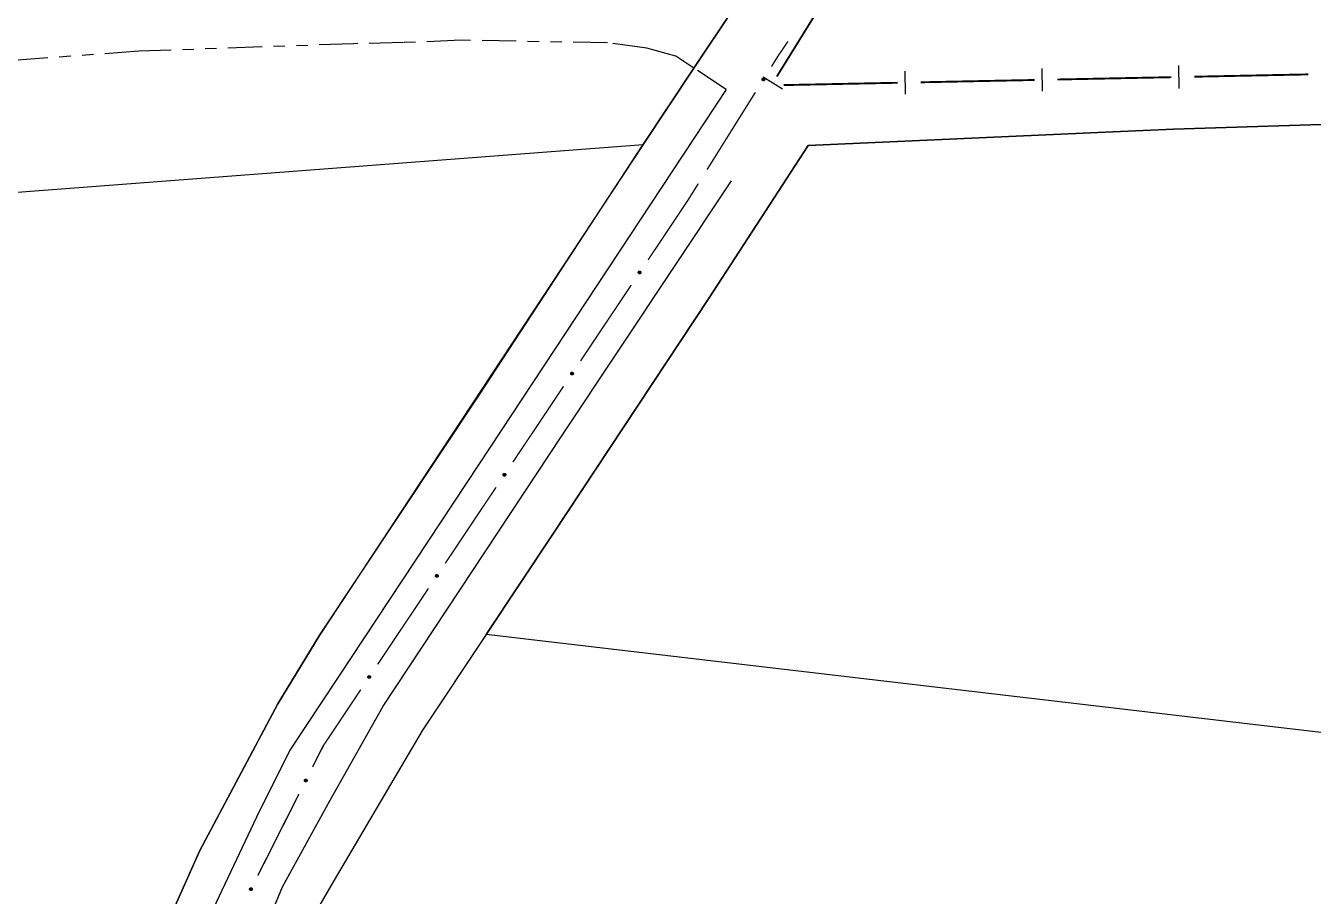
# Model space of a CAD drawing. Extents: x 200604 to 201918, y 4843538 to 4845237.
# Drawn here: x 200839 to 201008.3, y 4844979 to 4845093.5 of the extents above; entities that cross this region are included whole.
import ezdxf

# ---------------------------------------------------------------- set-up
doc = ezdxf.new("R2010")
doc.units = 0
doc.header["$LTSCALE"] = 1.5
doc.header["$MEASUREMENT"] = 0
doc.linetypes.add('TRACO_25', pattern=[8, 3, -1, 1, -1, 1, -1])
for name, color, linetype in [('CD_MALHA_LOTES', 7, 'CONTINUOUS'), ('LM-LIM-SETORES-BAIRROS', 250, 'CONTINUOUS'), ('RU-QUADRA', 210, 'CONTINUOUS'), ('SV-EIXO-ROD-ESTR', 7, 'CONTINUOUS'), ('SV-ROD-ESTADUAIS', 20, 'CONTINUOUS'), ('SV-RUA-NAO-PAV', 7, 'CONTINUOUS')]:
    doc.layers.add(name, color=color, linetype=linetype)

msp = doc.modelspace()

# ---------------------------------------------------------------- linework, layer by layer
at = {"layer": 'CD_MALHA_LOTES', "linetype": 'Continuous', "flags": 128}
for points in [[(201008.02, 4845211.17), (200972.21, 4845157.23), (200931.92, 4845095.46), (200926.89, 4845087.89), (200920.2, 4845077.86)], [(200941.93, 4845077.72), (200981.98, 4845079.52), (200989.97, 4845079.87), (201021.83, 4845080.88), (201030.16, 4845081.37), (201061.95, 4845082.26), (201070.99, 4845082.51), (201101.96, 4845083.37), (201111.38, 4845083.42), (201141.13, 4845083.58)], [(200753.74, 4845064.33), (200816.57, 4845069.96), (200920.2, 4845077.86)], [(200920.2, 4845077.86), (200877.69, 4845013.37), (200872.18, 4845004.28), (200861.89, 4844985.01), (200856.66, 4844973.22), (200850.96, 4844929.49)], [(200899.58, 4845013.43), (200908.34, 4845026.63), (200928.9, 4845057.69), (200939.0841, 4845073.345221), (200941.93, 4845077.72)], [(200899.58, 4845013.43), (200891.2, 4845000.82), (200879.13, 4844980.37), (200875.29, 4844973.67), (200870.8, 4844957.65), (200867.17, 4844943.3), (200864.39, 4844915.27)], [(201021.3, 4844999.1), (200899.58, 4845013.43)]]:
    msp.add_lwpolyline(points, dxfattribs=at)
at = {"layer": 'LM-LIM-SETORES-BAIRROS', "const_width": 0.25}
for points in [[(200945.689771, 4845099.55883), (200937.792442, 4845086.806098)], [(200956.704019, 4845086.045845), (200971.700896, 4845086.351904)], [(200974.700271, 4845086.413116), (200989.697149, 4845086.719175)], [(200992.696524, 4845086.780387), (201007.693401, 4845087.086447)], [(200938.707766, 4845085.678573), (200953.704643, 4845085.984633)]]:
    msp.add_lwpolyline(points, dxfattribs=at)
at = {"layer": 'LM-LIM-SETORES-BAIRROS'}
for points in [[(200990.727546, 4845085.239892), (200990.666335, 4845088.239267)], [(200935.99068, 4845086.745649), (200938.541226, 4845085.166183)], [(200954.735041, 4845084.505349), (200954.673829, 4845087.504724)], [(200972.731294, 4845084.87262), (200972.670082, 4845087.871996)]]:
    msp.add_lwpolyline(points, dxfattribs=at)
at = {"layer": 'RU-QUADRA', "linetype": 'Continuous'}
msp.add_lwpolyline([(200876.46, 4844808.96), (200857.14, 4844865.56), (200852.22, 4844876.04), (200847.41, 4844884.55), (200853.9, 4844888.06), (200850.96, 4844929.49), (200856.66, 4844973.22), (200861.89, 4844985.01), (200872.18, 4845004.28), (200877.69, 4845013.37), (200898.63, 4845044.91), (200920.2, 4845077.86), (200926.89, 4845087.89), (200931.92, 4845095.46), (200972.21, 4845157.23), (201008.02, 4845211.17), (200751.81, 4845111.42), (200753.74, 4845064.33), (200758.69, 4844898.25), (200758.88, 4844887.35), (200773.76, 4844887.41), (200782.34, 4844876.25), (200784.63, 4844838.76), (200785.75, 4844819.49)], dxfattribs=at)
at = {"layer": 'RU-QUADRA', "linetype": 'Continuous', "flags": 128}
msp.add_lwpolyline([(201021.83, 4845080.88), (200989.97, 4845079.87), (200981.98, 4845079.52), (200941.93, 4845077.72), (200939.0841, 4845073.345221), (200928.9, 4845057.69), (200908.34, 4845026.63), (200899.58, 4845013.43), (200891.2, 4845000.82), (200879.13, 4844980.37), (200875.29, 4844973.67), (200870.8, 4844957.65), (200867.17, 4844943.3), (200864.39, 4844915.27), (200864.2, 4844911.61), (200870.8, 4844889.98), (200871.36, 4844888.13), (200878.12, 4844866.8), (200886.67, 4844833.17)], dxfattribs=at)
at = {"layer": 'SV-EIXO-ROD-ESTR', "const_width": 0.18}
for points in [[(200938.721718, 4845090.635607), (200939.262766, 4845091.435728)], [(200937.92, 4845089.45), (200938.721718, 4845090.635607)], [(200937.088616, 4845088.119645), (200937.618574, 4845088.967669)], [(200937.618574, 4845088.967669), (200937.92, 4845089.45)], [(200928.609274, 4845074.551271), (200934.96878, 4845084.727552)], [(200926.04, 4845070.44), (200927.462498, 4845072.715895)], [(200920.863119, 4845062.694677), (200925.864334, 4845070.17718)], [(200925.864334, 4845070.17718), (200926.04, 4845070.44)], [(200911.97207, 4845049.39245), (200918.640357, 4845059.36912)], [(200903.081021, 4845036.090222), (200909.749308, 4845046.066893)], [(200894.189972, 4845022.787995), (200900.858259, 4845032.764666)], [(200885.298923, 4845009.485768), (200891.96721, 4845019.462438)], [(200878.15, 4844998.79), (200883.076161, 4845006.160211)], [(200876.738376, 4844995.990723), (200878.089184, 4844998.669401)], [(200878.089184, 4844998.669401), (200878.15, 4844998.79)], [(200869.534065, 4844981.704439), (200874.937298, 4844992.419152)]]:
    msp.add_lwpolyline(points, dxfattribs=at)
at = {"layer": 'SV-EIXO-ROD-ESTR'}
for points in [[(200935.859202, 4845086.360092), (200935.847528, 4845086.407587), (200935.847207, 4845086.450793), (200935.857312, 4845086.486907), (200935.874562, 4845086.516491), (200935.895618, 4845086.54477), (200935.923138, 4845086.568597), (200935.959539, 4845086.588276), (200936.007101, 4845086.600321), (200936.051384, 4845086.597741), (200936.087319, 4845086.589729), (200936.119203, 4845086.573518), (200936.146332, 4845086.552602), (200936.170137, 4845086.523198), (200936.18972, 4845086.486114), (200936.200674, 4845086.437996), (200936.200698, 4845086.395635), (200936.190007, 4845086.360961), (200936.173507, 4845086.32901), (200936.151664, 4845086.300397), (200936.124515, 4845086.277164), (200936.087142, 4845086.257514), (200936.039506, 4845086.247332), (200935.997257, 4845086.246825), (200935.962441, 4845086.257026), (200935.931351, 4845086.273979), (200935.902731, 4845086.294754), (200935.877628, 4845086.32142), (200935.859202, 4845086.360092)], [(200919.580376, 4845060.973615), (200919.570163, 4845061.021445), (200919.571165, 4845061.064641), (200919.582371, 4845061.100428), (200919.60052, 4845061.12947), (200919.622433, 4845061.15709), (200919.650669, 4845061.180063), (200919.687657, 4845061.198618), (200919.735565, 4845061.2092), (200919.779748, 4845061.205264), (200919.815421, 4845061.196155), (200919.846794, 4845061.178975), (200919.873269, 4845061.157238), (200919.896161, 4845061.127118), (200919.914599, 4845061.089451), (200919.924074, 4845061.04102), (200919.9228, 4845060.998679), (200919.911053, 4845060.964348), (200919.893581, 4845060.932918), (200919.870871, 4845060.904988), (200919.843024, 4845060.882597), (200919.805066, 4845060.864102), (200919.75714, 4845060.855383), (200919.714895, 4845060.856171), (200919.680409, 4845060.867434), (200919.649853, 4845060.885332), (200919.621883, 4845060.906973), (200919.597608, 4845060.934396), (200919.580376, 4845060.973615)], [(200910.689327, 4845047.671387), (200910.679114, 4845047.719218), (200910.680116, 4845047.762414), (200910.691322, 4845047.798201), (200910.709471, 4845047.827243), (200910.731384, 4845047.854863), (200910.75962, 4845047.877835), (200910.796608, 4845047.89639), (200910.844516, 4845047.906973), (200910.888699, 4845047.903037), (200910.924372, 4845047.893928), (200910.955745, 4845047.876748), (200910.98222, 4845047.855011), (200911.005112, 4845047.824891), (200911.02355, 4845047.787224), (200911.033025, 4845047.738793), (200911.031751, 4845047.696452), (200911.020004, 4845047.662121), (200911.002532, 4845047.630691), (200910.979822, 4845047.602761), (200910.951975, 4845047.58037), (200910.914017, 4845047.561874), (200910.866091, 4845047.553156), (200910.823846, 4845047.553944), (200910.78936, 4845047.565207), (200910.758804, 4845047.583105), (200910.730834, 4845047.604746), (200910.706559, 4845047.632169), (200910.689327, 4845047.671387)], [(200901.798278, 4845034.36916), (200901.788065, 4845034.41699), (200901.789068, 4845034.460186), (200901.800273, 4845034.495973), (200901.818422, 4845034.525015), (200901.840335, 4845034.552636), (200901.868572, 4845034.575608), (200901.905559, 4845034.594163), (200901.953467, 4845034.604745), (200901.99765, 4845034.60081), (200902.033323, 4845034.591701), (200902.064696, 4845034.57452), (200902.091171, 4845034.552783), (200902.114063, 4845034.522664), (200902.132501, 4845034.484997), (200902.141976, 4845034.436566), (200902.140702, 4845034.394224), (200902.128955, 4845034.359894), (200902.111483, 4845034.328463), (200902.088773, 4845034.300533), (200902.060926, 4845034.278143), (200902.022968, 4845034.259647), (200901.975042, 4845034.250929), (200901.932797, 4845034.251717), (200901.898311, 4845034.26298), (200901.867755, 4845034.280877), (200901.839785, 4845034.302519), (200901.81551, 4845034.329942), (200901.798278, 4845034.36916)], [(200892.907229, 4845021.066933), (200892.897016, 4845021.114763), (200892.898019, 4845021.157959), (200892.909224, 4845021.193746), (200892.927373, 4845021.222788), (200892.949286, 4845021.250408), (200892.977523, 4845021.273381), (200893.01451, 4845021.291936), (200893.062418, 4845021.302518), (200893.106601, 4845021.298583), (200893.142274, 4845021.289474), (200893.173647, 4845021.272293), (200893.200122, 4845021.250556), (200893.223014, 4845021.220437), (200893.241452, 4845021.18277), (200893.250927, 4845021.134339), (200893.249653, 4845021.091997), (200893.237906, 4845021.057667), (200893.220434, 4845021.026236), (200893.197725, 4845020.998306), (200893.169877, 4845020.975916), (200893.131919, 4845020.95742), (200893.083993, 4845020.948702), (200893.041748, 4845020.94949), (200893.007262, 4845020.960752), (200892.976706, 4845020.97865), (200892.948736, 4845021.000292), (200892.924461, 4845021.027715), (200892.907229, 4845021.066933)], [(200884.01618, 4845007.764706), (200884.005967, 4845007.812536), (200884.00697, 4845007.855732), (200884.018176, 4845007.891519), (200884.036324, 4845007.920561), (200884.058237, 4845007.948181), (200884.086474, 4845007.971154), (200884.123461, 4845007.989709), (200884.171369, 4845008.000291), (200884.215552, 4845007.996355), (200884.251225, 4845007.987246), (200884.282598, 4845007.970066), (200884.309073, 4845007.948329), (200884.331965, 4845007.918209), (200884.350403, 4845007.880543), (200884.359878, 4845007.832112), (200884.358604, 4845007.78977), (200884.346857, 4845007.75544), (200884.329385, 4845007.724009), (200884.306676, 4845007.696079), (200884.278828, 4845007.673688), (200884.24087, 4845007.655193), (200884.192944, 4845007.646475), (200884.150699, 4845007.647263), (200884.116213, 4845007.658525), (200884.085657, 4845007.676423), (200884.057687, 4845007.698065), (200884.033412, 4845007.725487), (200884.01618, 4845007.764706)], [(200875.674852, 4844994.126212), (200875.658888, 4844994.172442), (200875.654621, 4844994.215439), (200875.661384, 4844994.252324), (200875.675859, 4844994.283361), (200875.694244, 4844994.313445), (200875.719472, 4844994.339686), (200875.753923, 4844994.362609), (200875.800186, 4844994.378948), (200875.844519, 4844994.380425), (200875.881036, 4844994.375729), (200875.914268, 4844994.362499), (200875.943194, 4844994.344149), (200875.969585, 4844994.317042), (200875.992474, 4844994.281902), (200876.007779, 4844994.234986), (200876.011673, 4844994.192805), (200876.004195, 4844994.157299), (200875.990682, 4844994.123974), (200875.971544, 4844994.093486), (200875.946632, 4844994.067869), (200875.91121, 4844994.044887), (200875.864703, 4844994.030396), (200875.822677, 4844994.026031), (200875.787075, 4844994.033009), (200875.754566, 4844994.047051), (200875.724168, 4844994.065124), (200875.696734, 4844994.089385), (200875.674852, 4844994.126212)], [(200868.470542, 4844979.839928), (200868.454578, 4844979.886158), (200868.450311, 4844979.929155), (200868.457073, 4844979.96604), (200868.471549, 4844979.997077), (200868.489934, 4844980.027161), (200868.515161, 4844980.053402), (200868.549613, 4844980.076325), (200868.595875, 4844980.092664), (200868.640208, 4844980.094141), (200868.676725, 4844980.089445), (200868.709957, 4844980.076215), (200868.738883, 4844980.057865), (200868.765275, 4844980.030758), (200868.788164, 4844979.995618), (200868.803468, 4844979.948702), (200868.807362, 4844979.906521), (200868.799884, 4844979.871015), (200868.786371, 4844979.83769), (200868.767234, 4844979.807202), (200868.742321, 4844979.781585), (200868.706899, 4844979.758603), (200868.660393, 4844979.744112), (200868.618366, 4844979.739747), (200868.582765, 4844979.746725), (200868.550256, 4844979.760767), (200868.519857, 4844979.77884), (200868.492423, 4844979.803101), (200868.470542, 4844979.839928)]]:
    msp.add_lwpolyline(points, close=True, dxfattribs=at)
for points in [[(200935.847207, 4845086.450793), (200935.895618, 4845086.54477)], [(200935.847239, 4845086.432216), (200935.905523, 4845086.548653)], [(200935.847528, 4845086.407587), (200935.923138, 4845086.568597)], [(200935.853895, 4845086.386221), (200935.937777, 4845086.571942)], [(200935.859202, 4845086.360092), (200935.959539, 4845086.588276)], [(200935.870386, 4845086.340516), (200935.983048, 4845086.590313)], [(200935.877628, 4845086.32142), (200936.007101, 4845086.600321)], [(200935.892806, 4845086.312023), (200936.026439, 4845086.595377)], [(200935.902731, 4845086.294754), (200936.051384, 4845086.597741)], [(200935.918119, 4845086.288159), (200936.065203, 4845086.590462)], [(200935.931351, 4845086.273979), (200936.087319, 4845086.589729)], [(200935.948639, 4845086.267477), (200936.104545, 4845086.578748)], [(200935.962441, 4845086.257026), (200936.119203, 4845086.573518)], [(200935.98234, 4845086.254461), (200936.131594, 4845086.560235)], [(200935.997257, 4845086.246825), (200936.146332, 4845086.552602)], [(200936.020381, 4845086.248388), (200936.156617, 4845086.533333)], [(200936.039506, 4845086.247332), (200936.170137, 4845086.523198)], [(200936.064061, 4845086.25649), (200936.178749, 4845086.501803)], [(200936.087142, 4845086.257514), (200936.18972, 4845086.486114)], [(200936.106729, 4845086.27327), (200936.191479, 4845086.45523)], [(200936.124515, 4845086.277164), (200936.200674, 4845086.437996)], [(200936.139851, 4845086.292798), (200936.197701, 4845086.411115)], [(200936.151664, 4845086.300397), (200936.200698, 4845086.395635)], [(200919.570163, 4845061.021445), (200919.650669, 4845061.180063)], [(200919.570628, 4845061.046071), (200919.632452, 4845061.160668)], [(200919.571165, 4845061.064641), (200919.622433, 4845061.15709)], [(200919.575871, 4845060.999894), (200919.665404, 4845061.182958)], [(200919.580376, 4845060.973615), (200919.687657, 4845061.198618)], [(200919.590954, 4845060.953705), (200919.711216, 4845061.199933)], [(200919.597608, 4845060.934396), (200919.735565, 4845061.2092)], [(200919.612491, 4845060.924539), (200919.754743, 4845061.203666)], [(200919.621883, 4845060.906973), (200919.779748, 4845061.205264)], [(200919.637061, 4845060.89991), (200919.793337, 4845061.197565)], [(200919.649853, 4845060.885332), (200919.815421, 4845061.196155)], [(200919.666933, 4845060.878303), (200919.832303, 4845061.184651)], [(200919.680409, 4845060.867434), (200919.846794, 4845061.178975)], [(200919.70022, 4845060.864261), (200919.858771, 4845061.165319)], [(200919.714895, 4845060.856171), (200919.873269, 4845061.157238)], [(200919.738057, 4845060.857025), (200919.882959, 4845061.137663)], [(200919.75714, 4845060.855383), (200919.896161, 4845061.127118)], [(200919.781965, 4845060.863785), (200919.904114, 4845061.105469)], [(200919.805066, 4845060.864102), (200919.914599, 4845061.089451)], [(200919.825127, 4845060.87925), (200919.915411, 4845061.058528)], [(200919.843024, 4845060.882597), (200919.924074, 4845061.04102)], [(200919.858831, 4845060.897754), (200919.920279, 4845061.014243)], [(200919.870871, 4845060.904988), (200919.9228, 4845060.998679)], [(200910.679114, 4845047.719218), (200910.75962, 4845047.877835)], [(200910.679579, 4845047.743844), (200910.741403, 4845047.858441)], [(200910.680116, 4845047.762414), (200910.731384, 4845047.854863)], [(200910.684822, 4845047.697667), (200910.774355, 4845047.88073)], [(200910.689327, 4845047.671387), (200910.796608, 4845047.89639)], [(200910.699905, 4845047.651478), (200910.820168, 4845047.897706)], [(200910.706559, 4845047.632169), (200910.844516, 4845047.906973)], [(200910.721442, 4845047.622312), (200910.863694, 4845047.901439)], [(200910.730834, 4845047.604746), (200910.888699, 4845047.903037)], [(200910.746012, 4845047.597683), (200910.902289, 4845047.895338)], [(200910.758804, 4845047.583105), (200910.924372, 4845047.893928)], [(200910.775884, 4845047.576076), (200910.941254, 4845047.882424)], [(200910.78936, 4845047.565207), (200910.955745, 4845047.876748)], [(200910.809171, 4845047.562033), (200910.967722, 4845047.863091)], [(200910.823846, 4845047.553944), (200910.98222, 4845047.855011)], [(200910.847008, 4845047.554798), (200910.99191, 4845047.835436)], [(200910.866091, 4845047.553156), (200911.005112, 4845047.824891)], [(200910.890916, 4845047.561558), (200911.013065, 4845047.803242)], [(200910.914017, 4845047.561874), (200911.02355, 4845047.787224)], [(200910.934078, 4845047.577023), (200911.024363, 4845047.756301)], [(200910.951975, 4845047.58037), (200911.033025, 4845047.738793)], [(200910.967782, 4845047.595527), (200911.02923, 4845047.712016)], [(200910.979822, 4845047.602761), (200911.031751, 4845047.696452)], [(200901.788065, 4845034.41699), (200901.868572, 4845034.575608)], [(200901.78853, 4845034.441617), (200901.850354, 4845034.556214)], [(200901.789068, 4845034.460186), (200901.840335, 4845034.552636)], [(200901.793773, 4845034.39544), (200901.883306, 4845034.578503)], [(200901.798278, 4845034.36916), (200901.905559, 4845034.594163)], [(200901.808856, 4845034.349251), (200901.929119, 4845034.595479)], [(200901.81551, 4845034.329942), (200901.953467, 4845034.604745)], [(200901.830393, 4845034.320084), (200901.972645, 4845034.599212)], [(200901.839785, 4845034.302519), (200901.99765, 4845034.60081)], [(200901.854963, 4845034.295456), (200902.01124, 4845034.59311)], [(200901.867755, 4845034.280877), (200902.033323, 4845034.591701)], [(200901.884835, 4845034.273849), (200902.050205, 4845034.580197)], [(200901.898311, 4845034.26298), (200902.064696, 4845034.57452)], [(200901.918122, 4845034.259806), (200902.076673, 4845034.560864)], [(200901.932797, 4845034.251717), (200902.091171, 4845034.552783)], [(200901.955959, 4845034.252571), (200902.100861, 4845034.533208)], [(200901.975042, 4845034.250929), (200902.114063, 4845034.522664)], [(200901.999867, 4845034.25933), (200902.122016, 4845034.501015)], [(200902.022968, 4845034.259647), (200902.132501, 4845034.484997)], [(200902.043029, 4845034.274796), (200902.133314, 4845034.454074)], [(200902.060926, 4845034.278143), (200902.141976, 4845034.436566)], [(200902.076733, 4845034.293299), (200902.138181, 4845034.409789)], [(200902.088773, 4845034.300533), (200902.140702, 4845034.394224)], [(200892.897016, 4845021.114763), (200892.977523, 4845021.273381)], [(200892.897481, 4845021.13939), (200892.959305, 4845021.253987)], [(200892.898019, 4845021.157959), (200892.949286, 4845021.250408)], [(200892.902724, 4845021.093212), (200892.992257, 4845021.276276)], [(200892.907229, 4845021.066933), (200893.01451, 4845021.291936)], [(200892.917808, 4845021.047024), (200893.03807, 4845021.293252)], [(200892.924461, 4845021.027715), (200893.062418, 4845021.302518)], [(200892.939344, 4845021.017857), (200893.081596, 4845021.296984)], [(200892.948736, 4845021.000292), (200893.106601, 4845021.298583)], [(200892.963914, 4845020.993229), (200893.120191, 4845021.290883)], [(200892.976706, 4845020.97865), (200893.142274, 4845021.289474)], [(200892.993786, 4845020.971621), (200893.159156, 4845021.27797)], [(200893.007262, 4845020.960752), (200893.173647, 4845021.272293)], [(200893.027073, 4845020.957579), (200893.185624, 4845021.258637)], [(200893.041748, 4845020.94949), (200893.200122, 4845021.250556)], [(200893.06491, 4845020.950343), (200893.209812, 4845021.230981)], [(200893.083993, 4845020.948702), (200893.223014, 4845021.220437)], [(200893.108818, 4845020.957103), (200893.230967, 4845021.198788)], [(200893.131919, 4845020.95742), (200893.241452, 4845021.18277)], [(200893.15198, 4845020.972568), (200893.242265, 4845021.151846)], [(200893.169877, 4845020.975916), (200893.250927, 4845021.134339)], [(200893.185684, 4845020.991072), (200893.247132, 4845021.107562)], [(200893.197725, 4845020.998306), (200893.249653, 4845021.091997)], [(200884.005967, 4845007.812536), (200884.086474, 4845007.971154)], [(200884.006432, 4845007.837163), (200884.068256, 4845007.951759)], [(200884.00697, 4845007.855732), (200884.058237, 4845007.948181)], [(200884.011676, 4845007.790985), (200884.101208, 4845007.974049)], [(200884.01618, 4845007.764706), (200884.123461, 4845007.989709)], [(200884.026759, 4845007.744796), (200884.147021, 4845007.991025)], [(200884.033412, 4845007.725487), (200884.171369, 4845008.000291)], [(200884.048295, 4845007.71563), (200884.190547, 4845007.994757)], [(200884.057687, 4845007.698065), (200884.215552, 4845007.996355)], [(200884.072865, 4845007.691001), (200884.229142, 4845007.988656)], [(200884.085657, 4845007.676423), (200884.251225, 4845007.987246)], [(200884.102737, 4845007.669394), (200884.268107, 4845007.975742)], [(200884.116213, 4845007.658525), (200884.282598, 4845007.970066)], [(200884.136024, 4845007.655352), (200884.294575, 4845007.95641)], [(200884.150699, 4845007.647263), (200884.309073, 4845007.948329)], [(200884.173861, 4845007.648116), (200884.318763, 4845007.928754)], [(200884.192944, 4845007.646475), (200884.331965, 4845007.918209)], [(200884.217769, 4845007.654876), (200884.339918, 4845007.896561)], [(200884.24087, 4845007.655193), (200884.350403, 4845007.880543)], [(200884.260931, 4845007.670341), (200884.351216, 4845007.849619)], [(200884.278828, 4845007.673688), (200884.359878, 4845007.832112)], [(200884.294635, 4845007.688845), (200884.356083, 4845007.805335)], [(200884.306676, 4845007.696079), (200884.358604, 4845007.78977)], [(200875.654621, 4844994.215439), (200875.694244, 4844994.313445)], [(200875.65635, 4844994.196942), (200875.703753, 4844994.318217)], [(200875.658888, 4844994.172442), (200875.719472, 4844994.339686)], [(200875.66718, 4844994.151747), (200875.733744, 4844994.344354)], [(200875.674852, 4844994.126212), (200875.753923, 4844994.362609)], [(200875.687777, 4844994.10774), (200875.777147, 4844994.366785)], [(200875.696734, 4844994.089385), (200875.800186, 4844994.378948)], [(200875.712707, 4844994.081414), (200875.819895, 4844994.375792)], [(200875.724168, 4844994.065124), (200875.844519, 4844994.380425)], [(200875.740094, 4844994.059962), (200875.858945, 4844994.374438)], [(200875.754566, 4844994.047051), (200875.881036, 4844994.375729)], [(200875.772376, 4844994.042155), (200875.899193, 4844994.366367)], [(200875.787075, 4844994.033009), (200875.914268, 4844994.362499)], [(200875.807126, 4844994.032273), (200875.92782, 4844994.350403)], [(200875.822677, 4844994.026031), (200875.943194, 4844994.344149)], [(200875.845562, 4844994.0297), (200875.955197, 4844994.3259)], [(200875.864703, 4844994.030396), (200875.969585, 4844994.317042)], [(200875.888319, 4844994.041759), (200875.980116, 4844994.296524)], [(200875.91121, 4844994.044887), (200875.992474, 4844994.281902)], [(200875.929276, 4844994.062367), (200875.997048, 4844994.251308)], [(200875.946632, 4844994.067869), (200876.007779, 4844994.234986)], [(200875.960475, 4844994.084839), (200876.007274, 4844994.207947)], [(200875.971544, 4844994.093486), (200876.011673, 4844994.192805)], [(200868.450311, 4844979.929155), (200868.489934, 4844980.027161)], [(200868.452039, 4844979.910658), (200868.499442, 4844980.031933)], [(200868.454578, 4844979.886158), (200868.515161, 4844980.053402)], [(200868.462869, 4844979.865463), (200868.529433, 4844980.05807)], [(200868.470542, 4844979.839928), (200868.549613, 4844980.076325)], [(200868.483467, 4844979.821456), (200868.572837, 4844980.080501)], [(200868.492423, 4844979.803101), (200868.595875, 4844980.092664)], [(200868.508396, 4844979.79513), (200868.615584, 4844980.089508)], [(200868.519857, 4844979.77884), (200868.640208, 4844980.094141)], [(200868.535784, 4844979.773678), (200868.654635, 4844980.088154)], [(200868.550256, 4844979.760767), (200868.676725, 4844980.089445)], [(200868.568065, 4844979.755871), (200868.694883, 4844980.080083)], [(200868.582765, 4844979.746725), (200868.709957, 4844980.076215)], [(200868.602815, 4844979.745989), (200868.723509, 4844980.064119)], [(200868.618366, 4844979.739747), (200868.738883, 4844980.057865)], [(200868.641251, 4844979.743416), (200868.750886, 4844980.039616)], [(200868.660393, 4844979.744112), (200868.765275, 4844980.030758)], [(200868.684009, 4844979.755475), (200868.775805, 4844980.01024)], [(200868.706899, 4844979.758603), (200868.788164, 4844979.995618)], [(200868.724965, 4844979.776083), (200868.792737, 4844979.965024)], [(200868.742321, 4844979.781585), (200868.803468, 4844979.948702)], [(200868.756164, 4844979.798555), (200868.802963, 4844979.921663)], [(200868.767234, 4844979.807202), (200868.807362, 4844979.906521)]]:
    msp.add_lwpolyline(points, dxfattribs=at)
at = {"layer": 'SV-ROD-ESTADUAIS', "linetype": 'Continuous'}
for points in [[(200931.11, 4845085.09, 4.42), (200898.64, 4845035.84, 4.46), (200880.03, 4845007.66, 4.55), (200873.76, 4844998.18, 4.82), (200869.38, 4844989.39, 4.82), (200864.06, 4844978.15, 5.05), (200860.56, 4844969, 5.07), (200857.44, 4844958.14, 5.06), (200855.41, 4844946.66, 5.44), (200853.77, 4844936.83, 5.36), (200852.9, 4844926.62, 5.32), (200853.14, 4844913.79, 5.34), (200853.84, 4844900.29, 5.34), (200855.35, 4844888.82, 5.54)], [(200860.89, 4844936.47, 5.12), (200863.56, 4844953.63, 5.05), (200867.14, 4844966.52, 5), (200872.76, 4844980.21, 4.8), (200879.03, 4844991.64, 4.65), (200886.03, 4845003.98, 4.59), (200909.53, 4845039.56, 4.5), (200931.812014, 4845073.076426, 3.23)]]:
    msp.add_polyline3d(points, dxfattribs=at)
at = {"layer": 'SV-RUA-NAO-PAV', "linetype": 'TRACO_25'}
msp.add_polyline3d([(200931.11, 4845085.09, 4.27), (200926.89, 4845087.89, 4.27), (200924.5, 4845089.49, 4.27), (200920.69, 4845090.55, 4.27), (200915.52, 4845091.22, 4.27), (200896.27, 4845091.58, 4.21), (200888.69, 4845091.26, 4.21), (200882.1, 4845091.12, 4.22), (200853.9, 4845090.12, 4.22), (200824.02, 4845087.95, 4.22), (200778.52, 4845074.75, 4.44), (200772.93, 4845089.45, 4.03), (200754.08, 4845090.36, 3.86)], dxfattribs=at)

doc.saveas('drawing.dxf')
